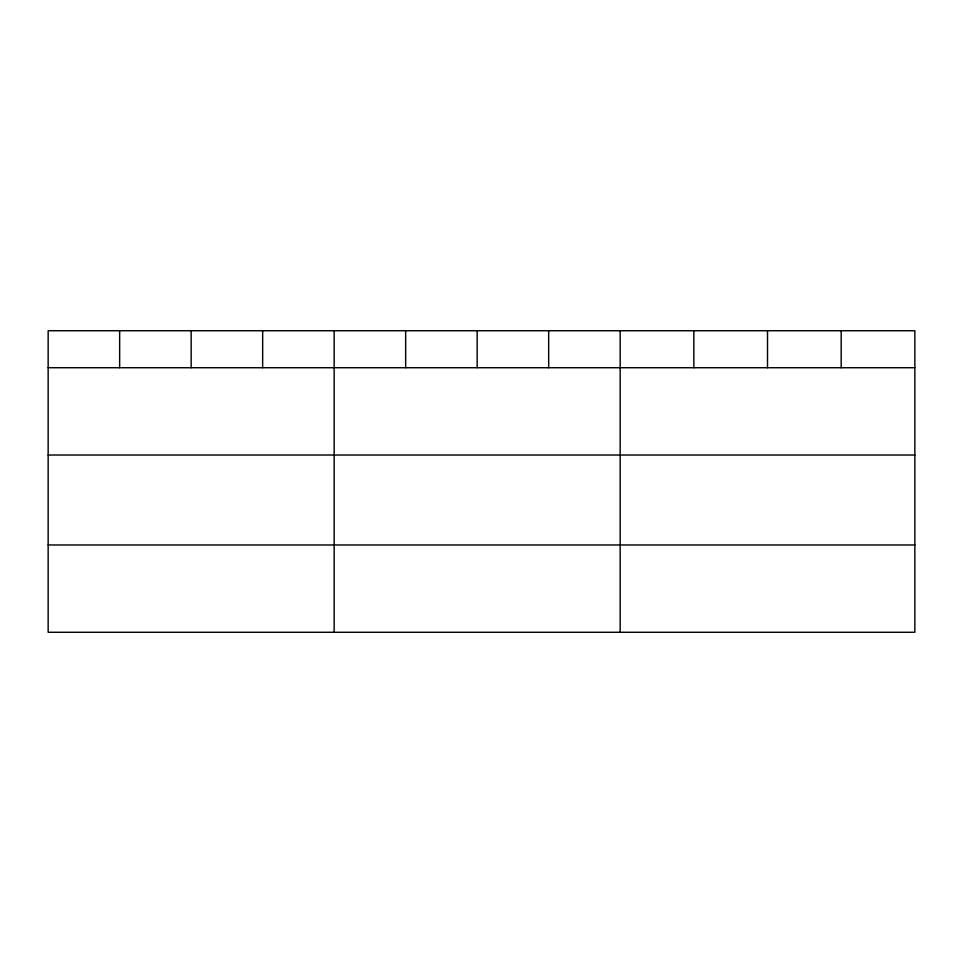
<?xml version="1.0" encoding="UTF-8"?>
<svg xmlns="http://www.w3.org/2000/svg" width="963" height="963" viewBox="0 0 963 963"><rect width="100%" height="100%" fill="white"/><g stroke="black" fill="none" stroke-linecap="round" stroke-linejoin="round"><path stroke-width="1.44" d="M914.85 455.018L914.85 330.73L48.15 330.73L48.15 632.27L914.85 632.27L914.85 455.018L48.15 455.018M48.15 367.722L914.85 367.722M48.15 544.974L914.85 544.974M841.181 330.73L841.181 367.722M767.511 330.73L767.511 367.722M693.841 330.73L693.841 367.722M620.172 330.73L620.172 632.27M548.669 330.73L548.669 367.722M477.166 330.73L477.166 367.722M405.664 330.73L405.664 367.722M334.161 330.73L334.161 632.27M262.658 330.73L262.658 367.722M191.156 330.73L191.156 367.722M119.653 330.73L119.653 367.722"/></g></svg>
